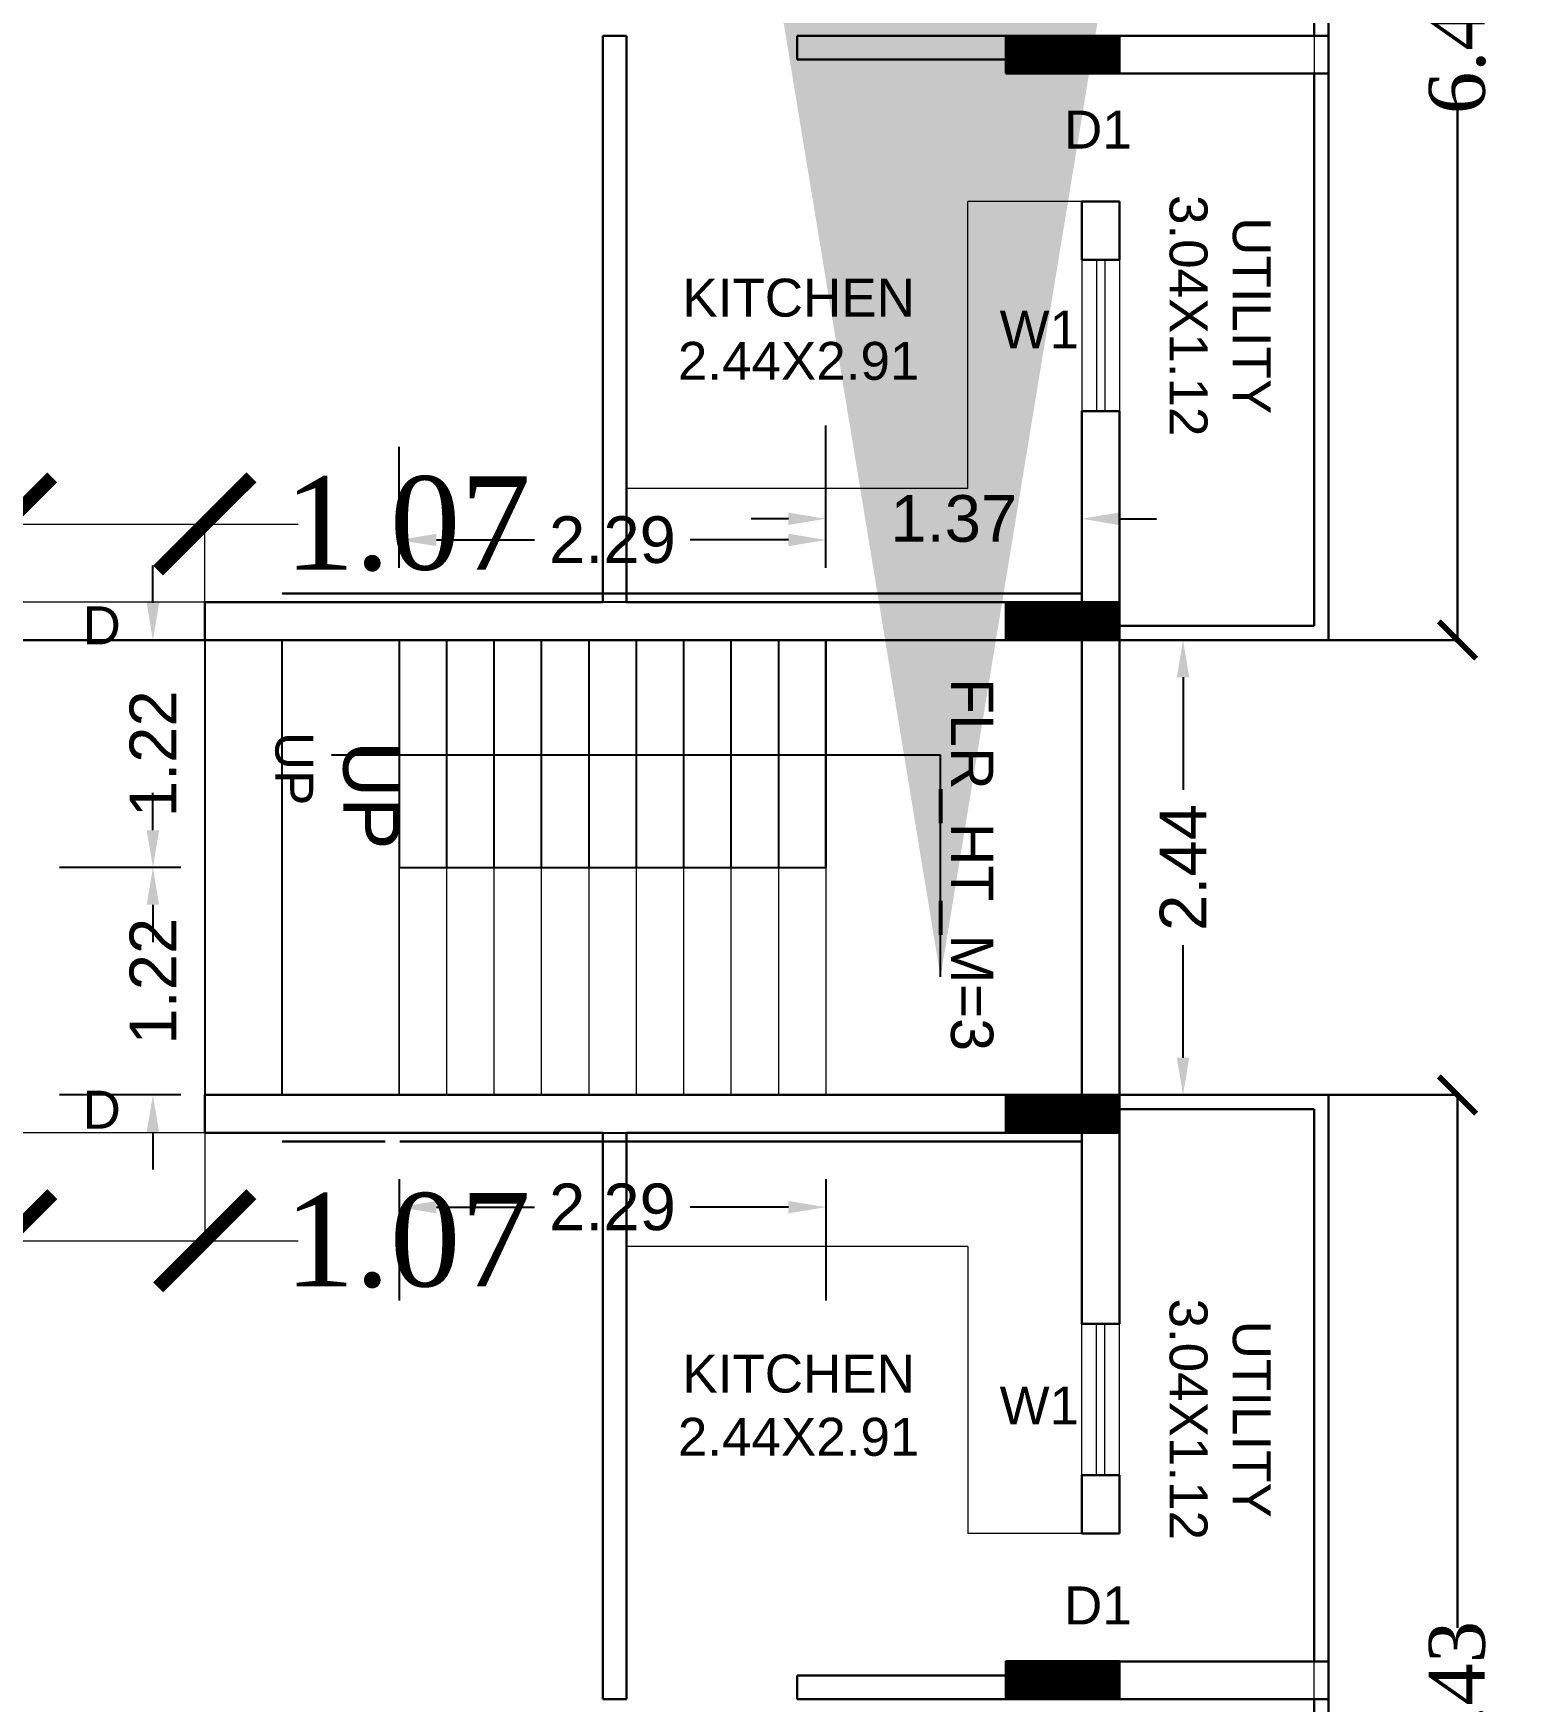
# Model space of a CAD drawing. Header units: metres. Extents: x 0 to 63445, y 32361 to 32804.
# Drawn here: x 63227.34 to 63235.29, y 32534.31 to 32543.25 of the extents above; entities that cross this region are included whole.
import ezdxf

# ---------------------------------------------------------------- set-up
doc = ezdxf.new("R2010")
doc.units = ezdxf.units.M
doc.header["$MEASUREMENT"] = 0
doc.header["$PDMODE"] = 34
doc.header["$PDSIZE"] = -10
doc.linetypes.add('CONTINULUS', pattern=[0])
doc.linetypes.add('DASHED', pattern=[0.75, 0.5, -0.25])
doc.layers.get('0').update_dxf_attribs({"lineweight": 25})
for name, color, linetype, lineweight in [('BLK_1_FLR_7_BLT_UP_AREA', 14, 'DASHED', 9), ('BLK_1_FLR_7_EXIT_WIDTH_DOOR', 7, 'Continuous', 0), ('BLK_1_FLR_7_STAIR_2_FLIGHT_2', 7, 'Continuous', 0), ('BLK_1_FLR_7_STAIR_2_LANDING_1', 7, 'Continuous', 0), ('BLK_1_FLR_7_UNITFA', 7, 'Continuous', 0), ('COLUMN', 1, 'Continuous', 30), ('elev', 252, 'Continuous', 20), ('PLAN_INFO', 1, 'Continuous', 20), ('STEPS', 114, 'Continuous', 20), ('TEXT-2', 65, 'Continuous', 18), ('wall', 7, 'Continuous', 30), ('window', 154, 'Continuous', 9)]:
    doc.layers.add(name, color=color, linetype=linetype, lineweight=lineweight)
doc.layers.add('BLK_1_FLR_7_STAIR_2', color=7, linetype='Continuous', true_color=0xffffff, plot=False)
doc.layers.add('BLK_1_FLR_7_STAIR_2_FLIGHT_1', color=7, linetype='Continuous', true_color=0xffffff, plot=False)
doc.layers.add('text', color=65, linetype='Continuous')
doc.styles.add('AutoDCRFont', font='arial.ttf')
doc.styles.add('PreDCRFont', font='arial.ttf', dxfattribs={"height": 0.25})
doc.styles.add('small int', font='arial.ttf', dxfattribs={"height": 18})
doc.styles.get("Standard").update_dxf_attribs({"font": 'arial.ttf', "height": 0.4})
doc.styles.add('style2', font='arial.ttf', dxfattribs={"height": 0.25})
doc.styles.add('TNR', font='times.ttf', dxfattribs={"height": 0.5})
doc.dimstyles.new('ARCHANA', dxfattribs={"dimscale": 0, "dimtxt": 0.5, "dimasz": 0.5, "dimexe": 0, "dimexo": 0, "dimgap": 0, "dimtad": 0, "dimzin": 0, "dimdsep": 46, "dimtxsty": 'TNR', "dimblk": 'ARCHTICK', "dimcen": 0.09, "dimclrd": 36, "dimclre": 36, "dimclrt": 7, "dimadec": 0, "dimazin": 0, "dimtfac": 1, "dimtofl": 0, "dimtmove": 0, "dimatfit": 3, "dimldrblk": 'ARCHTICK', "dimfxl": 1, "dimfrac": 2, "dimtolj": 1, "dimtzin": 0, "dimlwd": -1, "dimlwe": -1, "dimarcsym": 0})
doc.dimstyles.new('Copy of Standard2', dxfattribs={"dimtxt": 0.25, "dimasz": 0.2, "dimexe": 0.5, "dimexo": 0.3, "dimgap": 0.09, "dimtad": 0, "dimtoh": 1, "dimzin": 0, "dimdsep": 46, "dimtxsty": 'PreDCRFont', "dimcen": 0.025, "dimdle": 0.1, "dimadec": 0, "dimazin": 0, "dimtfac": 1, "dimtofl": 0, "dimtmove": 2, "dimatfit": 3, "dimfxl": 0.18, "dimtolj": 1, "dimtzin": 0, "dimarcsym": 0})
doc.dimstyles.new('STD', dxfattribs={"dimtxt": 10, "dimasz": 10, "dimexe": 0, "dimexo": 0, "dimgap": 0.09, "dimtad": 0, "dimdec": 0, "dimzin": 0, "dimdsep": 46, "dimlunit": 4, "dimtxsty": 'small int', "dimcen": 0.09, "dimclrd": 75, "dimclre": 75, "dimadec": 0, "dimazin": 0, "dimtfac": 1, "dimtdec": 0, "dimtofl": 0, "dimtmove": 0, "dimatfit": 3, "dimfxl": 1, "dimtolj": 1, "dimtzin": 0, "dimarcsym": 0})

# ---------------------------------------------------------------- blocks, each defined once
blk = doc.blocks.new('*D427')
at = {"layer": 'BLK_1_FLR_7_STAIR_2_FLIGHT_1', "color": 0, "linetype": 'Continuous', "lineweight": -2, "transparency": 16777216}
for p, q in [((63229.296, 32540.3857), (63229.296, 32541.0357)), ((63231.582, 32540.3857), (63231.582, 32541.0357)), ((63229.496, 32540.5357), (63230.0219, 32540.5357)), ((63231.382, 32540.5357), (63230.8561, 32540.5357))]:
    blk.add_line(p, q, dxfattribs=at)
at = {"layer": 'BLK_1_FLR_7_STAIR_2_FLIGHT_1', "color": 0, "linetype": 'Continuous', "transparency": 16777216}
for points in [[(63229.496, 32540.569), (63229.496, 32540.5024), (63229.296, 32540.5357)], [(63231.382, 32540.569), (63231.382, 32540.5024), (63231.582, 32540.5357)]]:
    blk.add_solid(points, dxfattribs=at)
at = {"layer": 'Defpoints', "color": 0, "linetype": 'Continuous', "transparency": 16777216}
for p in [(63229.296, 32540.5357), (63229.296, 32539.9996), (63231.582, 32539.9996)]:
    blk.add_point(p, dxfattribs=at)
at = {"layer": 'BLK_1_FLR_7_STAIR_2_FLIGHT_1', "color": 0, "linetype": 'Continuous', "transparency": 16777216, "insert": (63230.439, 32540.5357), "char_height": 0.25, "attachment_point": 5, "style": 'PreDCRFont'}
blk.add_mtext('\\A1;2.29', dxfattribs=at)
blk = doc.blocks.new('*D428')
at = {"layer": 'BLK_1_FLR_7_STAIR_2_FLIGHT_1', "color": 0, "linetype": 'Continuous', "lineweight": -2, "transparency": 16777216}
for p, q in [((63227.9767, 32540.1996), (63227.9767, 32540.3996)), ((63228.1267, 32539.9996), (63227.4767, 32539.9996)), ((63228.1267, 32538.7804), (63227.4767, 32538.7804)), ((63227.9767, 32538.5804), (63227.9767, 32538.3804))]:
    blk.add_line(p, q, dxfattribs=at)
at = {"layer": 'BLK_1_FLR_7_STAIR_2_FLIGHT_1', "color": 0, "linetype": 'Continuous', "transparency": 16777216}
for points in [[(63227.9434, 32540.1996), (63228.0101, 32540.1996), (63227.9767, 32539.9996)], [(63227.9434, 32538.5804), (63228.0101, 32538.5804), (63227.9767, 32538.7804)]]:
    blk.add_solid(points, dxfattribs=at)
at = {"layer": 'Defpoints', "color": 0, "linetype": 'Continuous', "transparency": 16777216}
for p in [(63229.296, 32539.9996), (63227.9767, 32538.7804), (63229.296, 32538.7804)]:
    blk.add_point(p, dxfattribs=at)
at = {"layer": 'BLK_1_FLR_7_STAIR_2_FLIGHT_1', "color": 0, "linetype": 'Continuous', "transparency": 16777216, "insert": (63227.9767, 32539.39), "char_height": 0.25, "attachment_point": 5, "rotation": 90, "style": 'PreDCRFont'}
blk.add_mtext('\\A1;1.22', dxfattribs=at)
blk = doc.blocks.new('*D429')
at = {"layer": 'BLK_1_FLR_7_STAIR_2_FLIGHT_2', "color": 0, "linetype": 'Continuous', "lineweight": -2, "transparency": 16777216}
for p, q in [((63229.296, 32537.1098), (63229.296, 32536.4598)), ((63231.582, 32537.1098), (63231.582, 32536.4598)), ((63229.496, 32536.9598), (63230.0219, 32536.9598)), ((63231.382, 32536.9598), (63230.8561, 32536.9598))]:
    blk.add_line(p, q, dxfattribs=at)
at = {"layer": 'BLK_1_FLR_7_STAIR_2_FLIGHT_2', "color": 0, "linetype": 'Continuous', "transparency": 16777216}
for points in [[(63229.496, 32536.9931), (63229.496, 32536.9265), (63229.296, 32536.9598)], [(63231.382, 32536.9931), (63231.382, 32536.9265), (63231.582, 32536.9598)]]:
    blk.add_solid(points, dxfattribs=at)
at = {"layer": 'Defpoints', "color": 0, "linetype": 'Continuous', "transparency": 16777216}
for p in [(63229.296, 32537.5611), (63231.582, 32537.5611), (63229.296, 32536.9598)]:
    blk.add_point(p, dxfattribs=at)
at = {"layer": 'BLK_1_FLR_7_STAIR_2_FLIGHT_2', "color": 0, "linetype": 'Continuous', "transparency": 16777216, "insert": (63230.439, 32536.9598), "char_height": 0.25, "attachment_point": 5, "style": 'PreDCRFont'}
blk.add_mtext('\\A1;2.29', dxfattribs=at)
blk = doc.blocks.new('*D430')
at = {"layer": 'BLK_1_FLR_7_STAIR_2_FLIGHT_2', "color": 0, "linetype": 'Continuous', "lineweight": -2, "transparency": 16777216}
for p, q in [((63227.9767, 32538.9804), (63227.9767, 32539.1804)), ((63228.1267, 32538.7804), (63227.4767, 32538.7804)), ((63228.1267, 32537.5611), (63227.4767, 32537.5611)), ((63227.9767, 32537.3611), (63227.9767, 32537.1611))]:
    blk.add_line(p, q, dxfattribs=at)
at = {"layer": 'BLK_1_FLR_7_STAIR_2_FLIGHT_2', "color": 0, "linetype": 'Continuous', "transparency": 16777216}
for points in [[(63227.9434, 32538.9804), (63228.0101, 32538.9804), (63227.9767, 32538.7804)], [(63227.9434, 32537.3611), (63228.0101, 32537.3611), (63227.9767, 32537.5611)]]:
    blk.add_solid(points, dxfattribs=at)
at = {"layer": 'Defpoints', "color": 0, "linetype": 'Continuous', "transparency": 16777216}
for p in [(63229.296, 32538.7804), (63227.9767, 32537.5611), (63228.696, 32537.5611)]:
    blk.add_point(p, dxfattribs=at)
at = {"layer": 'BLK_1_FLR_7_STAIR_2_FLIGHT_2', "color": 0, "linetype": 'Continuous', "transparency": 16777216, "insert": (63227.9767, 32538.1707), "char_height": 0.25, "attachment_point": 5, "rotation": 90, "style": 'PreDCRFont'}
blk.add_mtext('\\A1;1.22', dxfattribs=at)
blk = doc.blocks.new('*D431')
at = {"layer": 'BLK_1_FLR_7_STAIR_2_LANDING_1', "color": 0, "lineweight": -2, "transparency": 16777216}
for p, q in [((63231.582, 32540.4993), (63231.582, 32541.1493)), ((63232.9537, 32540.4993), (63232.9537, 32541.1493)), ((63231.382, 32540.6493), (63231.182, 32540.6493)), ((63233.1537, 32540.6493), (63233.3537, 32540.6493))]:
    blk.add_line(p, q, dxfattribs=at)
at = {"layer": 'BLK_1_FLR_7_STAIR_2_LANDING_1', "color": 0, "transparency": 16777216}
for points in [[(63231.382, 32540.6826), (63231.382, 32540.616), (63231.582, 32540.6493)], [(63233.1537, 32540.6826), (63233.1537, 32540.616), (63232.9537, 32540.6493)]]:
    blk.add_solid(points, dxfattribs=at)
at = {"layer": 'Defpoints', "color": 0, "transparency": 16777216}
for p in [(63232.9537, 32540.6493), (63231.582, 32539.9996), (63232.9537, 32539.9996)]:
    blk.add_point(p, dxfattribs=at)
at = {"layer": 'BLK_1_FLR_7_STAIR_2_LANDING_1', "color": 0, "transparency": 16777216, "insert": (63232.2678, 32540.6493), "char_height": 0.25, "attachment_point": 5, "style": 'PreDCRFont'}
blk.add_mtext('\\A1;1.37', dxfattribs=at)
blk = doc.blocks.new('*D432')
at = {"layer": 'BLK_1_FLR_7_STAIR_2_LANDING_1', "color": 0, "lineweight": -2, "transparency": 16777216}
for p, q in [((63233.3465, 32539.9996), (63233.9965, 32539.9996)), ((63233.4965, 32539.7996), (63233.4965, 32539.1967)), ((63233.4965, 32537.7611), (63233.4965, 32538.364)), ((63233.3465, 32537.5611), (63233.9965, 32537.5611))]:
    blk.add_line(p, q, dxfattribs=at)
at = {"layer": 'BLK_1_FLR_7_STAIR_2_LANDING_1', "color": 0, "transparency": 16777216}
for points in [[(63233.4631, 32539.7996), (63233.5298, 32539.7996), (63233.4965, 32539.9996)], [(63233.4631, 32537.7611), (63233.5298, 32537.7611), (63233.4965, 32537.5611)]]:
    blk.add_solid(points, dxfattribs=at)
at = {"layer": 'Defpoints', "color": 0, "transparency": 16777216}
for p in [(63232.9537, 32539.9996), (63232.9537, 32537.5611), (63233.4965, 32537.5611)]:
    blk.add_point(p, dxfattribs=at)
at = {"layer": 'BLK_1_FLR_7_STAIR_2_LANDING_1', "color": 0, "transparency": 16777216, "insert": (63233.4965, 32538.7804), "char_height": 0.25, "attachment_point": 5, "rotation": 90, "style": 'PreDCRFont'}
blk.add_mtext('\\A1;2.44', dxfattribs=at)
blk = doc.blocks.new('A$C7D115503')
at = {"layer": 'COLUMN', "ltscale": 3}
h = blk.add_hatch(dxfattribs=at)
h.set_pattern_fill('ANSI31', color=256, style=0)
h.paths.add_polyline_path([(-14.36, -11.59), (-6.36, -11.59), (-6.36, 12.41), (-14.36, 12.41)])
at = {"layer": 'COLUMN', "ltscale": 0.05}
for p, q in [((-14.36, 12.41), (-6.36, 12.41)), ((-14.36, 12.41), (-14.36, -11.59)), ((-6.36, 12.41), (-6.36, -11.59)), ((-6.36, -11.59), (-14.36, -11.59))]:
    blk.add_line(p, q, dxfattribs=at)
blk = doc.blocks.new('_ArchTick')
at = {"color": 0, "linetype": 'ByBlock', "const_width": 0.15}
blk.add_lwpolyline([(-0.5, -0.5), (0.5, 0.5)], dxfattribs=at)
blk = doc.blocks.new('*D495')
at = {"layer": 'Defpoints', "color": 0, "ltscale": 0.5, "transparency": 16777216}
for p in [(63234.2507, 32546.4302), (63234.9666, 32546.4302), (63234.2507, 32539.9996)]:
    blk.add_point(p, dxfattribs=at)
at = {"layer": 'wall', "color": 36, "ltscale": 0.5, "transparency": 16777216}
for p, q in [((63234.2507, 32546.4302), (63234.9666, 32546.4302)), ((63234.9666, 32546.4302), (63234.9666, 32543.5746)), ((63234.9666, 32539.9996), (63234.9666, 32542.8552)), ((63234.2507, 32539.9996), (63234.9666, 32539.9996))]:
    blk.add_line(p, q, dxfattribs=at)
at = {"layer": 'wall', "color": 36, "ltscale": 0.5, "transparency": 16777216, "xscale": 0.2, "yscale": 0.2, "zscale": 0.2}
for p, rotation in [((63234.9666, 32546.4302), 90), ((63234.9666, 32539.9996), 270)]:
    blk.add_blockref('_ArchTick', p, dxfattribs=dict(at, rotation=rotation))
at = {"layer": 'wall', "color": 7, "ltscale": 0.5, "transparency": 16777216, "insert": (63234.9666, 32543.2149), "char_height": 0.5, "attachment_point": 5, "rotation": 90, "style": 'TNR'}
blk.add_mtext('\\A1;{\\H0.6x;6.43}', dxfattribs=at)
blk = doc.blocks.new('*D518')
at = {"layer": 'Defpoints', "color": 0, "ltscale": 0.5, "transparency": 16777216}
for p in [(63234.2507, 32537.5611), (63234.2507, 32531.1305), (63234.9666, 32531.1305)]:
    blk.add_point(p, dxfattribs=at)
at = {"layer": 'wall', "color": 36, "ltscale": 0.5, "transparency": 16777216}
for p, q in [((63234.2507, 32537.5611), (63234.9666, 32537.5611)), ((63234.9666, 32537.5611), (63234.9666, 32534.7055)), ((63234.9666, 32531.1305), (63234.9666, 32533.9861)), ((63234.2507, 32531.1305), (63234.9666, 32531.1305))]:
    blk.add_line(p, q, dxfattribs=at)
at = {"layer": 'wall', "color": 36, "ltscale": 0.5, "transparency": 16777216, "xscale": 0.2, "yscale": 0.2, "zscale": 0.2}
for p, rotation in [((63234.9666, 32537.5611), 90), ((63234.9666, 32531.1305), 270)]:
    blk.add_blockref('_ArchTick', p, dxfattribs=dict(at, rotation=rotation))
at = {"layer": 'wall', "color": 7, "ltscale": 0.5, "transparency": 16777216, "insert": (63234.9666, 32534.3458), "char_height": 0.5, "attachment_point": 5, "rotation": 90, "style": 'TNR'}
blk.add_mtext('\\A1;{\\H0.6x;6.43}', dxfattribs=at)
blk = doc.blocks.new('*D1057')
at = {"layer": 'BLK_1_FLR_7_EXIT_WIDTH_DOOR', "color": 36, "ltscale": 0.5, "transparency": 16777216}
for p, q in [((63227.1877, 32539.8472), (63227.1877, 32540.6213)), ((63227.1877, 32540.6213), (63228.2545, 32540.6213)), ((63228.2545, 32539.8472), (63228.2545, 32540.6213)), ((63228.2545, 32540.6213), (63228.7545, 32540.6213))]:
    blk.add_line(p, q, dxfattribs=at)
at = {"layer": 'Defpoints', "color": 0, "ltscale": 0.5, "transparency": 16777216}
for p in [(63228.2545, 32540.6213), (63227.1877, 32539.8472), (63228.2545, 32539.8472)]:
    blk.add_point(p, dxfattribs=at)
at = {"layer": 'BLK_1_FLR_7_EXIT_WIDTH_DOOR', "color": 36, "ltscale": 0.5, "transparency": 16777216, "xscale": 0.5, "yscale": 0.5, "zscale": 0.5, "rotation": 180}
blk.add_blockref('_ArchTick', (63227.1877, 32540.6213), dxfattribs=at)
at = {"layer": 'BLK_1_FLR_7_EXIT_WIDTH_DOOR', "color": 36, "ltscale": 0.5, "transparency": 16777216, "xscale": 0.5, "yscale": 0.5, "zscale": 0.5}
blk.add_blockref('_ArchTick', (63228.2545, 32540.6213), dxfattribs=at)
at = {"layer": 'BLK_1_FLR_7_EXIT_WIDTH_DOOR', "color": 7, "ltscale": 0.5, "transparency": 16777216, "insert": (63229.3409, 32540.6213), "char_height": 0.5, "attachment_point": 5, "style": 'TNR'}
blk.add_mtext('\\A1;1.07', dxfattribs=at)
blk = doc.blocks.new('*D1058')
at = {"layer": 'BLK_1_FLR_7_EXIT_WIDTH_DOOR', "color": 36, "ltscale": 0.5, "transparency": 16777216}
for p, q in [((63227.1877, 32537.7135), (63227.1877, 32536.7798)), ((63228.2545, 32537.7135), (63228.2545, 32536.7798)), ((63227.1877, 32536.7798), (63228.2545, 32536.7798)), ((63228.2545, 32536.7798), (63228.7545, 32536.7798))]:
    blk.add_line(p, q, dxfattribs=at)
at = {"layer": 'Defpoints', "color": 0, "ltscale": 0.5, "transparency": 16777216}
for p in [(63227.1877, 32537.7135), (63228.2545, 32537.7135), (63228.2545, 32536.7798)]:
    blk.add_point(p, dxfattribs=at)
at = {"layer": 'BLK_1_FLR_7_EXIT_WIDTH_DOOR', "color": 36, "ltscale": 0.5, "transparency": 16777216, "xscale": 0.5, "yscale": 0.5, "zscale": 0.5, "rotation": 180}
blk.add_blockref('_ArchTick', (63227.1877, 32536.7798), dxfattribs=at)
at = {"layer": 'BLK_1_FLR_7_EXIT_WIDTH_DOOR', "color": 36, "ltscale": 0.5, "transparency": 16777216, "xscale": 0.5, "yscale": 0.5, "zscale": 0.5}
blk.add_blockref('_ArchTick', (63228.2545, 32536.7798), dxfattribs=at)
at = {"layer": 'BLK_1_FLR_7_EXIT_WIDTH_DOOR', "color": 7, "ltscale": 0.5, "transparency": 16777216, "insert": (63229.3409, 32536.7798), "char_height": 0.5, "attachment_point": 5, "style": 'TNR'}
blk.add_mtext('\\A1;1.07', dxfattribs=at)

msp = doc.modelspace()

# ---------------------------------------------------------------- linework, layer by layer
at = {"layer": 'BLK_1_FLR_7_BLT_UP_AREA', "color": 14, "linetype": 'CONTINULUS', "ltscale": 0.05}
msp.add_lwpolyline([(63170.8973, 32527.6716), (63233.1569, 32527.6716), (63233.1569, 32529.2805), (63233.7665, 32529.2805), (63233.7665, 32531.1305), (63234.2761, 32531.1305), (63234.2761, 32537.5611), (63233.1569, 32537.5611), (63233.1569, 32539.9996), (63234.2761, 32539.9996), (63234.2761, 32546.4302), (63233.7665, 32546.4302), (63233.7665, 32548.2802), (63233.1569, 32548.2802), (63233.1569, 32549.8891), (63170.8973, 32549.8891)], dxfattribs=at)
at = {"layer": 'BLK_1_FLR_7_STAIR_2'}
msp.add_lwpolyline([(63228.2545, 32540.2028), (63228.2545, 32537.3579), (63233.1569, 32537.3579), (63233.1569, 32540.2028)], close=True, dxfattribs=at)
at = {"layer": 'BLK_1_FLR_7_STAIR_2_FLIGHT_1', "color": 3}
for p, q in [((63229.296, 32539.9996), (63229.296, 32538.7804)), ((63229.55, 32539.9996), (63229.55, 32538.7804)), ((63229.804, 32539.9996), (63229.804, 32538.7804)), ((63230.058, 32539.9996), (63230.058, 32538.7804)), ((63230.312, 32539.9996), (63230.312, 32538.7804)), ((63230.566, 32539.9996), (63230.566, 32538.7804)), ((63230.82, 32539.9996), (63230.82, 32538.7804)), ((63231.074, 32539.9996), (63231.074, 32538.7804)), ((63231.328, 32539.9996), (63231.328, 32538.7804)), ((63231.582, 32539.9996), (63231.582, 32538.7804))]:
    msp.add_line(p, q, dxfattribs=at)
at = {"layer": 'BLK_1_FLR_7_STAIR_2_FLIGHT_1'}
msp.add_lwpolyline([(63229.296, 32539.9996), (63229.296, 32538.7804), (63231.582, 32538.7804), (63231.582, 32539.9996)], close=True, dxfattribs=at)
at = {"layer": 'BLK_1_FLR_7_STAIR_2_FLIGHT_2', "color": 3}
for p, q in [((63229.296, 32538.7804), (63229.296, 32537.5611)), ((63229.55, 32538.7804), (63229.55, 32537.5611)), ((63229.804, 32538.7804), (63229.804, 32537.5611)), ((63230.058, 32538.7804), (63230.058, 32537.5611)), ((63230.312, 32538.7804), (63230.312, 32537.5611)), ((63230.566, 32538.7804), (63230.566, 32537.5611)), ((63230.82, 32538.7804), (63230.82, 32537.5611)), ((63231.074, 32538.7804), (63231.074, 32537.5611)), ((63231.328, 32538.7804), (63231.328, 32537.5611)), ((63231.582, 32538.7804), (63231.582, 32537.5611))]:
    msp.add_line(p, q, dxfattribs=at)
at = {"layer": 'BLK_1_FLR_7_STAIR_2_FLIGHT_2'}
msp.add_lwpolyline([(63229.296, 32537.5611), (63229.296, 32538.7804), (63231.582, 32538.7804), (63231.582, 32537.5611)], close=True, dxfattribs=at)
at = {"layer": 'BLK_1_FLR_7_STAIR_2_LANDING_1'}
msp.add_lwpolyline([(63231.582, 32539.9996), (63231.582, 32537.5611), (63232.9537, 32537.5611), (63232.9537, 32539.9996)], close=True, dxfattribs=at)
at = {"layer": 'BLK_1_FLR_7_UNITFA', "color": 3, "ltscale": 0.5}
for points in [[(63234.1999, 32540.0758), (63233.1569, 32540.0758), (63233.1569, 32540.2028), (63227.0607, 32540.2028), (63227.0607, 32540.0504), (63223.0458, 32540.0504), (63223.0458, 32549.6859), (63232.9537, 32549.6859), (63232.9537, 32548.077), (63233.5642, 32548.077), (63233.5633, 32546.299), (63234.1999, 32546.299), (63234.1999, 32540.0758)], [(63234.1999, 32537.4849), (63233.1569, 32537.4849), (63233.1569, 32537.3579), (63227.0607, 32537.3579), (63227.0607, 32537.5103), (63223.0458, 32537.5103), (63223.0458, 32527.8748), (63232.9537, 32527.8748), (63232.9537, 32529.4837), (63233.5642, 32529.4837), (63233.5633, 32531.2617), (63234.1999, 32531.2617), (63234.1999, 32537.4849)]]:
    msp.add_lwpolyline(points, close=True, dxfattribs=at)
at = {"layer": 'elev', "ltscale": 0.05}
for p, q in [((63232.344, 32540.8124), (63232.344, 32542.3492)), ((63232.9537, 32542.3492), (63232.344, 32542.3492)), ((63232.344, 32540.8124), (63230.5152, 32540.8124)), ((63232.344, 32536.7483), (63230.5152, 32536.7483)), ((63232.344, 32536.7483), (63232.344, 32535.2116)), ((63232.9537, 32535.2116), (63232.344, 32535.2116))]:
    msp.add_line(p, q, dxfattribs=at)
at = {"layer": 'STEPS'}
for p, q in [((63229.296, 32539.9996), (63229.296, 32537.5611)), ((63229.55, 32539.9996), (63229.55, 32537.5611)), ((63229.804, 32539.9996), (63229.804, 32537.5611)), ((63230.058, 32539.9996), (63230.058, 32537.5611)), ((63230.312, 32539.9996), (63230.312, 32537.5611)), ((63230.566, 32539.9996), (63230.566, 32537.5611)), ((63230.82, 32539.9996), (63230.82, 32537.5611)), ((63231.074, 32539.9996), (63231.074, 32537.5611)), ((63231.328, 32539.9996), (63231.328, 32537.5611)), ((63231.582, 32539.9996), (63231.582, 32537.5611)), ((63231.582, 32538.7804), (63229.296, 32538.7804))]:
    msp.add_line(p, q, dxfattribs=at)
at = {"layer": 'text', "linetype": 'Continuous'}
msp.add_line((63228.6685, 32537.5611), (63228.6685, 32539.9996), dxfattribs=at)
at = {"layer": 'wall', "ltscale": 0.05}
for p, q in [((63234.1999, 32543.2382), (63234.1999, 32546.354)), ((63234.2761, 32543.2382), (63234.2761, 32546.4302)), ((63230.3882, 32540.2028), (63230.3882, 32543.2382)), ((63230.3882, 32543.2382), (63230.5152, 32543.2382)), ((63230.3882, 32543.2382), (63230.5152, 32543.2382)), ((63230.5152, 32540.2028), (63230.5152, 32543.2382)), ((63231.4296, 32543.1112), (63231.4296, 32543.2382)), ((63231.4296, 32543.2382), (63232.9537, 32543.2382)), ((63231.4296, 32543.2382), (63233.1569, 32543.2382)), ((63233.1569, 32543.035), (63233.1569, 32543.2382)), ((63233.1569, 32543.2382), (63233.1569, 32543.035)), ((63231.4296, 32543.1112), (63232.9537, 32543.1112)), ((63231.4296, 32543.1112), (63232.9537, 32543.1112)), ((63232.9537, 32543.035), (63232.9537, 32543.1112)), ((63234.1999, 32540.0758), (63234.1999, 32543.035)), ((63234.2761, 32539.9996), (63234.2761, 32543.035)), ((63232.9537, 32542.3492), (63233.1569, 32542.3492)), ((63232.9537, 32542.0374), (63232.9537, 32542.3492)), ((63233.1569, 32542.0374), (63233.1569, 32542.3492)), ((63233.1569, 32542.3492), (63233.1569, 32542.0374)), ((63232.9537, 32540.2028), (63232.9537, 32541.2254)), ((63233.1569, 32541.2254), (63233.1569, 32539.9996)), ((63228.2545, 32539.9996), (63228.2545, 32540.2028)), ((63230.3882, 32540.2028), (63228.2545, 32540.2028)), ((63229.4992, 32540.2028), (63229.4992, 32540.2028)), ((63232.9537, 32540.2028), (63230.5152, 32540.2028)), ((63228.2545, 32539.9996), (63232.9537, 32539.9996)), ((63232.9537, 32539.9996), (63228.2545, 32539.9996)), ((63228.2545, 32537.5611), (63232.9537, 32537.5611)), ((63228.2545, 32537.5611), (63228.2545, 32537.3579)), ((63232.9537, 32537.5611), (63228.2545, 32537.5611)), ((63233.1569, 32536.3353), (63233.1569, 32537.5611)), ((63234.2761, 32537.5611), (63234.2761, 32534.5257)), ((63234.1999, 32537.4849), (63234.1999, 32534.5257)), ((63230.3882, 32537.3579), (63228.2545, 32537.3579)), ((63229.4992, 32537.3579), (63229.4992, 32537.3579)), ((63230.3882, 32537.3579), (63230.3882, 32534.3225)), ((63230.5152, 32537.3579), (63230.5152, 32534.3225)), ((63232.9537, 32537.3579), (63230.5152, 32537.3579)), ((63232.9537, 32537.3579), (63232.9537, 32536.3353)), ((63232.9537, 32535.5233), (63232.9537, 32535.2116)), ((63233.1569, 32535.5233), (63233.1569, 32535.2116)), ((63233.1569, 32535.2116), (63233.1569, 32535.5233)), ((63232.9537, 32535.2116), (63233.1569, 32535.2116)), ((63232.9537, 32534.5257), (63232.9537, 32534.4495)), ((63233.1569, 32534.5257), (63233.1569, 32534.3225)), ((63233.1569, 32534.3225), (63233.1569, 32534.5257)), ((63231.4296, 32534.4495), (63231.4296, 32534.3225)), ((63231.4296, 32534.4495), (63232.9537, 32534.4495)), ((63231.4296, 32534.4495), (63232.9537, 32534.4495)), ((63230.3882, 32534.3225), (63230.5152, 32534.3225)), ((63230.3882, 32534.3225), (63230.5152, 32534.3225)), ((63231.4296, 32534.3225), (63232.9537, 32534.3225)), ((63231.4296, 32534.3225), (63233.1569, 32534.3225)), ((63234.1999, 32534.3225), (63234.1999, 32531.2067)), ((63234.2761, 32534.3225), (63234.2761, 32531.1305))]:
    msp.add_line(p, q, dxfattribs=at)
at = {"layer": 'wall'}
for p, q in [((63233.1569, 32543.2382), (63234.2761, 32543.2382)), ((63234.2761, 32543.2382), (63234.2761, 32543.035)), ((63233.1569, 32543.035), (63234.2761, 32543.035)), ((63232.9537, 32539.9996), (63232.9537, 32537.5611)), ((63233.1569, 32540.0758), (63234.1999, 32540.0758)), ((63233.1569, 32539.9996), (63233.1569, 32537.5611)), ((63233.1569, 32539.9996), (63234.2761, 32539.9996)), ((63233.1569, 32537.5611), (63234.2761, 32537.5611)), ((63233.1569, 32537.4849), (63234.1999, 32537.4849)), ((63233.1569, 32534.5257), (63234.2761, 32534.5257)), ((63234.2761, 32534.3225), (63234.2761, 32534.5257)), ((63233.1569, 32534.3225), (63234.2761, 32534.3225))]:
    msp.add_line(p, q, dxfattribs=at)
at = {"layer": 'wall', "ltscale": 3}
for p, q in [((63233.1569, 32542.0374), (63232.9537, 32542.0374)), ((63233.1569, 32541.2254), (63232.9537, 32541.2254)), ((63233.1569, 32536.3353), (63232.9537, 32536.3353)), ((63233.1569, 32535.5233), (63232.9537, 32535.5233))]:
    msp.add_line(p, q, dxfattribs=at)
at = {"layer": 'wall', "linetype": 'Continuous'}
for p, q in [((63228.6685, 32540.2496), (63232.9537, 32540.2496)), ((63229.2215, 32537.3111), (63228.6685, 32537.3111)), ((63232.9537, 32537.3111), (63229.3005, 32537.3111))]:
    msp.add_line(p, q, dxfattribs=at)
at = {"layer": 'wall', "ltscale": 0.5}
msp.add_lwpolyline([(63219.694, 32540.0504), (63222.8426, 32540.0504), (63222.8426, 32549.8891), (63233.1569, 32549.8891), (63233.1569, 32548.2802), (63233.7665, 32548.2802), (63233.7665, 32546.4302), (63234.2507, 32546.4302), (63234.2761, 32546.4302), (63234.2761, 32539.9996), (63233.1569, 32539.9996), (63233.1569, 32537.5611), (63234.2507, 32537.5611), (63234.2761, 32537.5611), (63234.2761, 32531.1305), (63233.7665, 32531.1305), (63233.7665, 32529.2805), (63233.1569, 32529.2805), (63233.1569, 32527.6716), (63222.8426, 32527.6716), (63222.8426, 32537.5103), (63219.694, 32537.5103)], dxfattribs=at)
msp.add_lwpolyline([(63222.8426, 32549.8891), (63233.1569, 32549.8891), (63233.1569, 32548.2802), (63233.7411, 32548.2802), (63233.7665, 32546.4302), (63234.2761, 32546.4302), (63234.2761, 32539.9996), (63227.1877, 32539.9996), (63227.1877, 32539.8472), (63222.8426, 32539.8472)], close=True, dxfattribs=at)
at = {"layer": 'window'}
for p, q in [((63232.9537, 32542.0374), (63232.9537, 32541.2254)), ((63233.0336, 32542.0374), (63233.0336, 32541.2254)), ((63233.0769, 32542.0374), (63233.0769, 32541.2254)), ((63233.1569, 32542.0374), (63233.1569, 32541.2254)), ((63232.9537, 32535.5233), (63232.9537, 32536.3353)), ((63233.0336, 32535.5233), (63233.0336, 32536.3353)), ((63233.0769, 32535.5233), (63233.0769, 32536.3353)), ((63233.1569, 32535.5233), (63233.1569, 32536.3353))]:
    msp.add_line(p, q, dxfattribs=at)

# ---------------------------------------------------------------- block references
at = {"layer": 'COLUMN', "ltscale": 0.05, "yscale": 0.025400733691282, "zscale": 0.025400733691282, "rotation": 270}
for p, xscale in [((63232.8415, 32542.8734), 0.025400733691282), ((63232.8415, 32539.838), 0.025400733691282), ((63232.8415, 32537.7227), -0.025400733691282), ((63232.8415, 32534.6874), -0.025400733691282)]:
    msp.add_blockref('A$C7D115503', p, dxfattribs=dict(at, xscale=xscale))

# ---------------------------------------------------------------- texts
at = {"linetype": 'Continuous', "style": 'style2'}
msp.add_text('UP', height=0.3, rotation=270, dxfattribs=at).set_placement((63228.9965, 32539.4586))
at = {"layer": 'BLK_1_FLR_7_STAIR_2', "insert": (63232.4799, 32537.7964), "char_height": 0.22694, "width": 2.420734, "attachment_point": 3, "rotation": 270}
msp.add_mtext('FLR_HT_M=3', dxfattribs=at)
at = {"layer": 'PLAN_INFO', "linetype": 'Continuous', "insert": (62933.8759, 32556.8916), "char_height": 2.1336, "attachment_point": 1, "style": 'style2'}
msp.add_mtext_dynamic_manual_height_columns('{\\Fstandard|c0;PLAN INFO\\P\\PARCHITECT_OR_TECHNICAL_PERSON_NAME=SK. REHAN AHAMED\\PPLOT_NO=598/3036\\PKHATA_NO=238/1398\\PMAUZA=ANDARPUR\\PDISTRICT=CUTTACK\\PPLOT_AREA_M2=4864.95\\PAVG_PLOT_DEPTH= 9\\PAVG_PLOT_WIDTH= 11\\PROAD_WIDTH=9.14\\A1;\\P\\A0;EXISTING_FLOOR_AREA_TO_BE_DEMOLISHED_M2 = 0\\PNUMBER_OF_OCCUPANTS_OR_USERS_OR_BED_BLK_1=150\\PNUMBER_OF_OCCUPANTS_OR_USERS_OR_BED_BLK_2=80\\PNUMBER_OF_OCCUPANTS_OR_USERS_OR_BED_BLK_3=50\\PIS_THE_PLOT_PART_OF_THE_LAYOUT_APPROVED_BY_THE_AUTHORITY_OR_DEVELOPED_AND_ALLOTTED_BY_THE_GOVERNMENT_OR_STATUTORY_BODIES_OR_IS_A_FINAL_PLOT_IN_TOWN_PLANNING_SCHEMES_OR_DEVELOPMENT_SCHEMES=YES\\P\\A1;IS_LAND_REGULARIZED=YES\\PLAND_USE_ZONE=RESIDENTIAL USE ZONE\\A0;\\PIS_BUILDING_UNDER_HAZARDOUS_OCCUPANCY_CATEGORY=NO\\PIS_BUILDING_CENTRALLY_AIR_CONDITIONED=NO\\PDOES_PROJECT_HAVE_MORE_THAN_10000_LITRES_OF_WASTE_WATER_DISCHARGE_PER_DAY=NO\\PDOES_THE_PROJECT_REQUIRE_NOC_FROM_AAI_AS_PER_THE_COLOUR_CODED_ZONE_MAPS=NO\\PIS_THE_PROJECT_LOCATED_WITHIN_300_METERS_DISTANCE_OF_THE_CENTRALLY_PROTECTED_MONUMENT=YES\\PIS_THE_PROJECT_LOCATED_WITHIN_300_METERS_DISTANCE_OF_THE_STATE_PROTECTED_MONUMENT=NO\\PIS_THE_PROJECT_LOCATED_WITHIN_200_METERS_FROM_STRATEGIC_BUILDINGS=YES\\PIS_PROPOSED_CONSTRUCTION_NEXT_TO_FLOOD_EMBANKMENT_AND_DOES_APPLICANT_WANT_TO_HAVE_DIRECT_ACCESS_FROM_THE_EMBANKMENT_ROAD=NO\\PIS_KISAM_OF_LAND_RECORDED_AS_AGRICULTURE_IN_RECORD_OF_RIGHTS=YES\\PIS_THE_PROJECT_ADJACENT_TO_HIGHWAY_AND_HAVING_DIRECT_ACCESS_TO_IT=NO\\PIS_THE_PROJECT_CLOSE_TO_THE_COASTAL_REGION=NO\\PSTAR_RATING_FOR_HOTEL_PROJECT=NA\\PDOES_HOSPITAL_HAVE_CRITICAL_CARE_UNIT=NA\\PDOC_OSHB_OR_GA_OR_BDA_DEVELOPED_AND_ALLOTTED_PLOT=YES\\PDOC_PLOT_PART_OF_APPROVED_PRIVATE_LAYOUT=YES\\PDOC_PLOT_PART_OF_UNAUTHORISED_LAYOUT_OR_REVENUE_PLOT=NO\\PDOC_IS_PROJECT_COMING_UNDER_THE_JURISDICTION_OF_PLANNING_AUTHORITIES=YES\\PDOC_DOES_THE_PROJECT_HAVE_AFFORDABLE_HOUSING_COMPONENT=NO\\PDOC_DOES_THE_PROJECT_HAVE_MORE_THAN_500_SQM_BUILT_UP_AREA_EXCLUDING_THE_AFFORDABLE_HOUSING_COMPONENT=NO\\PDOC_DOES_PROJECT_REQUIRE_RERA_REGISTRATION=NO\\PPER_ACRE_BENCHMARK_VALUE_OF_LAND_NEEDED_IF_PROJECT_IS_HAVING_PURCHASABLE_FAR_COMPONENT=100000\\PIS_SECURITY_DEPOSIT_REQUIRED=NO\\PDISTANCE_OF_DA_PARKING_SPACE_FROM_BUILDING_ENTRANCE=13.39\\PTOTAL_PARKING_AREA_IF_PROJECT_HAS_OFF_SITE_PARKING_PROVISION_WITHIN_300_METERS_FROM_PROJECT_SITE=NA\\PTOTAL_CONNECTED_LOAD_OF_THE_PROPOSED_PROJECT_IN_W=9200\\PMINIMUM_GENERATION_CAPACITY_OF_THE_ROOFTOP_SOLAR_PV_SYSTEM_IN_W=2000\\PCAPACITY_OF_SOLAR_WATER_HEATING_SYSTEM_IN_LPD=11900\\P\\fCalibri|b0|i0|c0|p34;\\H0.91667x;DOES_PROJECT_HAVE_LOW_WATER_CONSUMPTION_AND_PLUMBING_FIXTURES=YES\\PDOES_PROJECT_HAVE_REDUCED_HARDSCAPE=YES\\PDOES_PROJECT_HAVE_LOW_ENERGY_CONSUMPTION_LIGHTING_FIXTURES=YES\\PDOES_PROJECT_HAVE_ENERGY_EFFICIENT_HVAC_SYSTEM=YES\\PDOES_PROJECT_HAVE_LIGHTING_OF_COMMON_AREAS_BY_SOLAR_ENERGY_OR_LED_DEVICES=YES\\PDOES_PROJECT_HAVE_SEGREGATION_OF_WASTE_PROVISION=YES\\PDOES_PROJECT_HAVE_ORGANIC_WASTE_MANAGEMENT_PROVISION=YES\\P\\Fstandard|c0;\\H1.09091x;PROJECT_VALUE_IN_INR_IF_EIDP_FEE_IS_APPLICABLE_FOR_PROJECT=10000000\\PIS_THE_PROJECT_BY_STATE_GOVT_OR_CENTRAL_GOVT_OR_GOVT_UNDERTAKING=NO\\PNUMBER_OF_TEMPORARY_STRUCTURES_IF_PRESENT_AT_THE_SITE=4\\P\\H1x;ADDITIONAL_TDR_IF_APPLICABLE_M2=NA}', width=251.038176, gutter_width=28, heights=[264.8801], dxfattribs=at)
at = {"layer": 'text'}
for s, insert, char_height, width, attachment_point in [('\\pxqc;D1', (63235.9743, 32542.6336), 0.20321, 5.867919, 9), ('\\pxqc;KITCHEN\\P2.44X2.91', (63234.2309, 32541.936), 0.203206, 5.588511, 3), ('\\pxqc;D', (63230.6362, 32539.9766), 0.20321, 5.867919, 9), ('\\pxqc;D', (63230.6362, 32537.5841), 0.20321, 5.867919, 3), ('\\pxqc;KITCHEN\\P2.44X2.91', (63234.2309, 32535.6247), 0.203206, 5.588511, 9), ('\\pxqc;D1', (63235.9743, 32534.9271), 0.20321, 5.867919, 3)]:
    msp.add_mtext(s, dxfattribs=dict(at, insert=insert, char_height=char_height, width=width, attachment_point=attachment_point))
at = {"layer": 'text', "rotation": 270}
for s, insert, char_height, width, attachment_point in [('\\pxqc;UTILITY\\P3.04X1.12', (63233.9664, 32538.9433), 0.203206, 5.588511, 3), ('\\pxqc;UP', (63228.836, 32536.5033), 0.20321, 5.613911, 3), ('\\pxqc;UTILITY\\P3.04X1.12', (63233.9664, 32538.6174), 0.203206, 5.588511, 1)]:
    msp.add_mtext(s, dxfattribs=dict(at, insert=insert, char_height=char_height, width=width, attachment_point=attachment_point))
at = {"layer": 'TEXT-2', "char_height": 0.20321, "width": 0.183842, "style": 'AutoDCRFont'}
for insert, attachment_point in [((63232.5136, 32541.7654), 1), ((63232.5136, 32535.7953), 7)]:
    msp.add_mtext('W1', dxfattribs=dict(at, insert=insert, attachment_point=attachment_point))

# ---------------------------------------------------------------- dimensions: what is measured, and where the dimension line sits
at = {"layer": 'BLK_1_FLR_7_EXIT_WIDTH_DOOR', "color": 1, "ltscale": 0.5}
for base, p1, p2, picture, middle in [((63228.2545, 32540.6213), (63227.1877, 32539.8472), (63228.2545, 32539.8472), '*D1057', (63229.3409, 32540.6213)), ((63228.2545, 32536.7798), (63227.1877, 32537.7135), (63228.2545, 32537.7135), '*D1058', (63229.3409, 32536.7798))]:
    dim = msp.add_linear_dim(base=base, p1=p1, p2=p2, dimstyle='ARCHANA', override={"dimscale": 1, "dimfxl": 6, "dimarcsym": 1}, dxfattribs=at)
    dim.commit()
    dim.dimension.update_dxf_attribs({"geometry": picture, "text_midpoint": middle})
at = {"layer": 'BLK_1_FLR_7_STAIR_2_FLIGHT_1', "color": 1, "linetype": 'Continuous'}
dim = msp.add_linear_dim(base=(63229.296, 32540.5357), p1=(63231.582, 32539.9996), p2=(63229.296, 32539.9996), dimstyle='Copy of Standard2', override={"dimpost": '\\X', "dimfxl": 0.15, "dimfxlon": 1}, dxfattribs=at)
dim.commit()
dim.dimension.update_dxf_attribs({"geometry": '*D427', "text_midpoint": (63230.439, 32540.5357)})
at = {"layer": 'BLK_1_FLR_7_STAIR_2_FLIGHT_1', "color": 2, "linetype": 'Continuous'}
dim = msp.add_linear_dim(base=(63227.9767, 32538.7804), p1=(63229.296, 32539.9996), p2=(63229.296, 32538.7804), angle=270, dimstyle='Copy of Standard2', override={"dimpost": '\\X', "dimfxl": 0.15, "dimfxlon": 1}, dxfattribs=at)
dim.commit()
dim.dimension.update_dxf_attribs({"geometry": '*D428', "text_midpoint": (63227.9767, 32539.39)})
at = {"layer": 'BLK_1_FLR_7_STAIR_2_FLIGHT_2', "color": 2, "linetype": 'Continuous'}
dim = msp.add_linear_dim(base=(63227.9767, 32537.5611), p1=(63229.296, 32538.7804), p2=(63228.696, 32537.5611), angle=270, dimstyle='Copy of Standard2', override={"dimpost": '\\X', "dimfxl": 0.15, "dimfxlon": 1}, dxfattribs=at)
dim.commit()
dim.dimension.update_dxf_attribs({"geometry": '*D430', "text_midpoint": (63227.9767, 32538.1707)})
at = {"layer": 'BLK_1_FLR_7_STAIR_2_FLIGHT_2', "color": 1, "linetype": 'Continuous'}
dim = msp.add_linear_dim(base=(63229.296, 32536.9598), p1=(63231.582, 32537.5611), p2=(63229.296, 32537.5611), dimstyle='Copy of Standard2', override={"dimpost": '\\X', "dimfxl": 0.15, "dimfxlon": 1}, dxfattribs=at)
dim.commit()
dim.dimension.update_dxf_attribs({"geometry": '*D429', "text_midpoint": (63230.439, 32536.9598)})
at = {"layer": 'BLK_1_FLR_7_STAIR_2_LANDING_1', "color": 2}
dim = msp.add_linear_dim(base=(63232.9537, 32540.6493), p1=(63231.582, 32539.9996), p2=(63232.9537, 32539.9996), dimstyle='Copy of Standard2', override={"dimpost": '\\X', "dimfxl": 0.15, "dimfxlon": 1}, dxfattribs=at)
dim.commit()
dim.dimension.update_dxf_attribs({"geometry": '*D431', "text_midpoint": (63232.2678, 32540.6493)})
at = {"layer": 'BLK_1_FLR_7_STAIR_2_LANDING_1', "color": 1}
dim = msp.add_linear_dim(base=(63233.4965, 32537.5611), p1=(63232.9537, 32539.9996), p2=(63232.9537, 32537.5611), angle=270, dimstyle='Copy of Standard2', override={"dimpost": '\\X', "dimfxl": 0.15, "dimfxlon": 1}, dxfattribs=at)
dim.commit()
dim.dimension.update_dxf_attribs({"geometry": '*D432', "text_midpoint": (63233.4965, 32538.7804)})
at = {"layer": 'wall', "ltscale": 0.5}
for base, p1, p2, angle, picture, middle in [((63234.9666, 32546.4302), (63234.2507, 32539.9996), (63234.2507, 32546.4302), 90, '*D495', (63234.9666, 32543.2149)), ((63234.9666, 32531.1305), (63234.2507, 32537.5611), (63234.2507, 32531.1305), 270, '*D518', (63234.9666, 32534.3458))]:
    dim = msp.add_linear_dim(base=base, p1=p1, p2=p2, angle=angle, text='{\\H0.6x;<>}', dimstyle='ARCHANA', override={"dimscale": 1, "dimtxt": 0.3, "dimasz": 0.2, "dimfxl": 6, "dimarcsym": 1}, dxfattribs=at)
    dim.commit()
    dim.dimension.update_dxf_attribs({"geometry": picture, "text_midpoint": middle})

# ---------------------------------------------------------------- leaders
at = {"layer": 'wall'}
msp.add_leader([(63232.197, 32538.1938), (63232.197, 32539.3826), (63228.934, 32539.3826)], dimstyle='STD', override={"dimgap": 0.09, "dimtad": 0, "dimfxl": 0.18, "dimfxlon": 1, "dimarcsym": 1}, dxfattribs=at)

doc.saveas('drawing.dxf')
